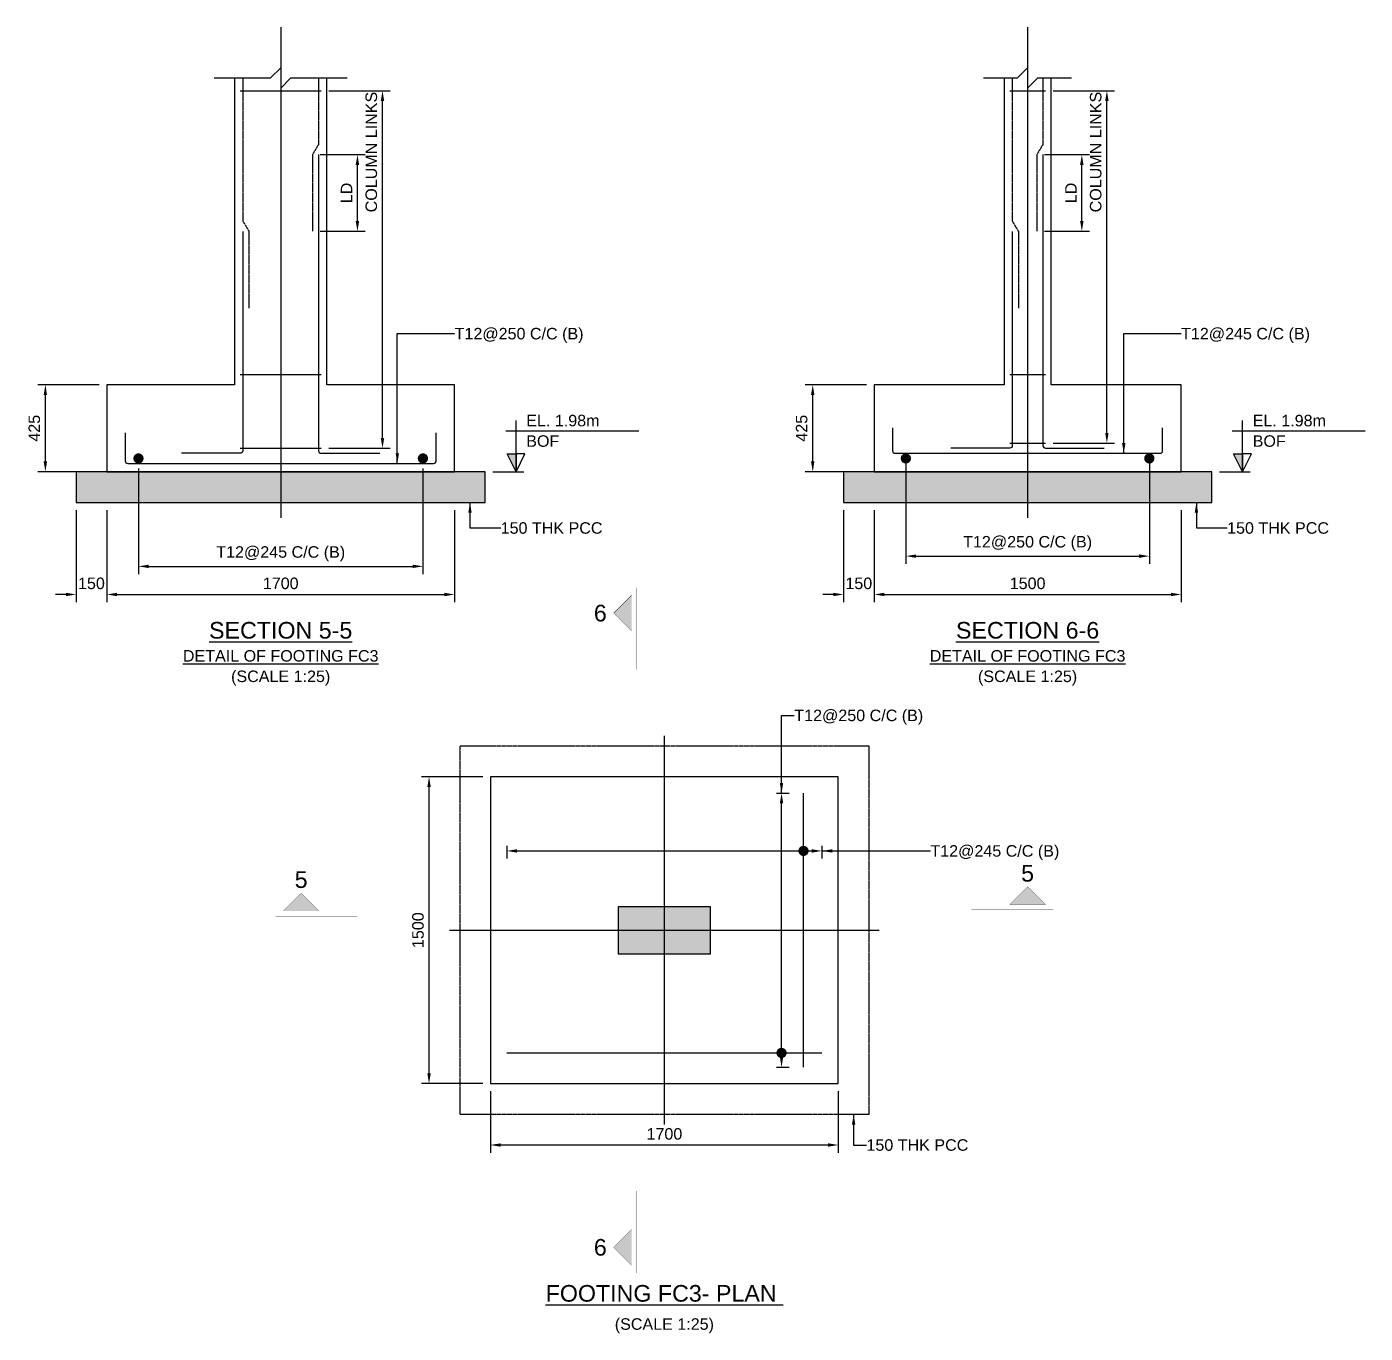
# Model space of a CAD drawing. Header units: inches. Extents: x -816171 to 9366335, y -450961 to 689132.
# Drawn here: x 5479946 to 5506110, y 456025 to 481569 of the extents above; entities that cross this region are included whole.
import ezdxf
from ezdxf.enums import TextEntityAlignment as Align

# ---------------------------------------------------------------- set-up
doc = ezdxf.new("R2010")
doc.units = ezdxf.units.IN
doc.header["$MEASUREMENT"] = 0
doc.linetypes.add('Cline', pattern=[1, 0.625, -0.125, 0.125, -0.125])
doc.linetypes.add('DASHED', pattern=[0.75, 0.5, -0.25])
for name, color, linetype in [('Center Line', 1, 'Continuous'), ('Column', 2, 'Continuous'), ('Concrete Line', 2, 'Continuous'), ('Dim', 31, 'Continuous'), ('Footing', 4, 'Continuous'), ('Labels', 4, 'Continuous'), ('PCC', 5, 'Continuous'), ('Reinforcement', 130, 'Continuous'), ('Section Mark', 5, 'Continuous'), ('Solid', 25, 'Continuous'), ('Text', 31, 'Continuous')]:
    doc.layers.add(name, color=color, linetype=linetype)
doc.styles.add('SC-FTG1', font='sanss___.ttf')
doc.styles.add('SC-FTG2', font='SansSerif')
doc.dimstyles.new('RccFooting', dxfattribs={"dimtxt": 225, "dimasz": 200, "dimexe": 150, "dimexo": 150, "dimgap": 100, "dimtad": 1, "dimtoh": 1, "dimdec": 4, "dimlfac": 0.25, "dimzin": 0, "dimdsep": 46, "dimtxsty": 'SC-FTG2', "dimcen": 0.09, "dimclrd": 8, "dimclre": 8, "dimclrt": 31, "dimadec": 0, "dimazin": 0, "dimtfac": 1, "dimtdec": 0, "dimtix": 1, "dimtofl": 0, "dimtmove": 0, "dimatfit": 3, "dimfxl": 1, "dimtolj": 1, "dimtzin": 0, "dimarcsym": 0})

# ---------------------------------------------------------------- blocks, each defined once
blk = doc.blocks.new('*D3785')
at = {"layer": 'DEFPOINTS', "color": 0, "transparency": 16777216}
for p in [(5489010, 460905), (5495810, 460905), (5495810, 459705)]:
    blk.add_point(p, dxfattribs=at)
at = {"layer": 'Dim', "color": 8, "lineweight": -2, "transparency": 16777216}
for p, q in [((5489010, 460755), (5489010, 459555)), ((5495810, 460755), (5495810, 459555)), ((5489210, 459705), (5495610, 459705))]:
    blk.add_line(p, q, dxfattribs=at)
at = {"layer": 'Dim', "color": 8, "transparency": 16777216}
for points in [[(5489210, 459738), (5489210, 459671), (5489010, 459705)], [(5495610, 459738), (5495610, 459671), (5495810, 459705)]]:
    blk.add_solid(points, dxfattribs=at)
at = {"layer": 'Dim', "color": 31, "transparency": 16777216, "insert": (5492410, 459921), "char_height": 225, "attachment_point": 5, "style": 'SC-FTG2'}
blk.add_mtext('\\A1;1700', dxfattribs=at)
blk = doc.blocks.new('*D3786')
at = {"layer": 'DEFPOINTS', "color": 0, "transparency": 16777216}
for p in [(5487810, 466905), (5489010, 466905), (5489010, 460905)]:
    blk.add_point(p, dxfattribs=at)
at = {"layer": 'Dim', "color": 8, "lineweight": -2, "transparency": 16777216}
for p, q in [((5488860, 466905), (5487660, 466905)), ((5487810, 461105), (5487810, 466705)), ((5488860, 460905), (5487660, 460905))]:
    blk.add_line(p, q, dxfattribs=at)
at = {"layer": 'Dim', "color": 8, "transparency": 16777216}
for points in [[(5487776, 466705), (5487843, 466705), (5487810, 466905)], [(5487776, 461105), (5487843, 461105), (5487810, 460905)]]:
    blk.add_solid(points, dxfattribs=at)
at = {"layer": 'Dim', "color": 31, "transparency": 16777216, "insert": (5487594, 463905), "char_height": 225, "attachment_point": 5, "rotation": 90, "style": 'SC-FTG2'}
blk.add_mtext('\\A1;1500', dxfattribs=at)
blk = doc.blocks.new('*D3773')
at = {"layer": 'DEFPOINTS', "color": 0, "transparency": 16777216}
for p in [(5494450, 466585), (5494700, 466585), (5494450, 461225)]:
    blk.add_point(p, dxfattribs=at)
at = {"layer": 'Dim', "color": 8, "lineweight": -2, "transparency": 16777216}
for p, q in [((5494600, 466585), (5494850, 466585)), ((5494700, 461425), (5494700, 466385)), ((5494600, 461225), (5494850, 461225))]:
    blk.add_line(p, q, dxfattribs=at)
at = {"layer": 'Dim', "color": 8, "transparency": 16777216}
for points in [[(5494666, 466385), (5494733, 466385), (5494700, 466585)], [(5494666, 461425), (5494733, 461425), (5494700, 461225)]]:
    blk.add_solid(points, dxfattribs=at)
blk = doc.blocks.new('*D3774')
at = {"layer": 'DEFPOINTS', "color": 0, "transparency": 16777216}
for p in [(5489330, 465705), (5495490, 465705), (5495490, 465455)]:
    blk.add_point(p, dxfattribs=at)
at = {"layer": 'Dim', "color": 8, "lineweight": -2, "transparency": 16777216}
for p, q in [((5489330, 465555), (5489330, 465305)), ((5489530, 465455), (5495290, 465455)), ((5495490, 465555), (5495490, 465305))]:
    blk.add_line(p, q, dxfattribs=at)
at = {"layer": 'Dim', "color": 8, "transparency": 16777216}
for points in [[(5489530, 465488), (5489530, 465421), (5489330, 465455)], [(5495290, 465488), (5495290, 465421), (5495490, 465455)]]:
    blk.add_solid(points, dxfattribs=at)
blk = doc.blocks.new('*D3775')
at = {"layer": 'DEFPOINTS', "color": 0, "transparency": 16777216}
for p in [(5480910, 472269), (5481510, 472269), (5481510, 470469)]:
    blk.add_point(p, dxfattribs=at)
at = {"layer": 'Dim', "color": 8, "lineweight": -2, "transparency": 16777216}
for p, q in [((5480910, 472119), (5480910, 470319)), ((5481510, 472119), (5481510, 470319)), ((5480710, 470469), (5480510, 470469)), ((5481710, 470469), (5481910, 470469))]:
    blk.add_line(p, q, dxfattribs=at)
at = {"layer": 'Dim', "color": 8, "transparency": 16777216}
for points in [[(5480710, 470502), (5480710, 470435), (5480910, 470469)], [(5481710, 470502), (5481710, 470435), (5481510, 470469)]]:
    blk.add_solid(points, dxfattribs=at)
at = {"layer": 'Dim', "color": 31, "transparency": 16777216, "insert": (5481210, 470685), "char_height": 225, "attachment_point": 5, "style": 'SC-FTG2'}
blk.add_mtext('\\A1;150', dxfattribs=at)
blk = doc.blocks.new('*D3776')
at = {"layer": 'DEFPOINTS', "color": 0, "transparency": 16777216}
for p in [(5481510, 472269), (5488310, 472269), (5488310, 470469)]:
    blk.add_point(p, dxfattribs=at)
at = {"layer": 'Dim', "color": 8, "lineweight": -2, "transparency": 16777216}
for p, q in [((5481510, 472119), (5481510, 470319)), ((5488310, 472119), (5488310, 470319)), ((5481710, 470469), (5488110, 470469))]:
    blk.add_line(p, q, dxfattribs=at)
at = {"layer": 'Dim', "color": 8, "transparency": 16777216}
for points in [[(5481710, 470502), (5481710, 470435), (5481510, 470469)], [(5488110, 470502), (5488110, 470435), (5488310, 470469)]]:
    blk.add_solid(points, dxfattribs=at)
at = {"layer": 'Dim', "color": 31, "transparency": 16777216, "insert": (5484910, 470685), "char_height": 225, "attachment_point": 5, "style": 'SC-FTG2'}
blk.add_mtext('\\A1;1700', dxfattribs=at)
blk = doc.blocks.new('*D3763')
at = {"layer": 'DEFPOINTS', "color": 0, "transparency": 16777216}
for p in [(5480310, 474569), (5481510, 474569), (5481510, 472869)]:
    blk.add_point(p, dxfattribs=at)
at = {"layer": 'Dim', "color": 8, "lineweight": -2, "transparency": 16777216}
for p, q in [((5481360, 474569), (5480160, 474569)), ((5480310, 473069), (5480310, 474369)), ((5481360, 472869), (5480160, 472869))]:
    blk.add_line(p, q, dxfattribs=at)
at = {"layer": 'Dim', "color": 8, "transparency": 16777216}
for points in [[(5480276, 474369), (5480343, 474369), (5480310, 474569)], [(5480276, 473069), (5480343, 473069), (5480310, 472869)]]:
    blk.add_solid(points, dxfattribs=at)
at = {"layer": 'Dim', "color": 31, "transparency": 16777216, "insert": (5480094, 473719), "char_height": 225, "attachment_point": 5, "rotation": 90, "style": 'SC-FTG2'}
blk.add_mtext('\\A1;425', dxfattribs=at)
blk = doc.blocks.new('*D3764')
at = {"layer": 'DEFPOINTS', "color": 0, "transparency": 16777216}
for p in [(5482130, 473079), (5487690, 473079), (5487690, 471019)]:
    blk.add_point(p, dxfattribs=at)
at = {"layer": 'Dim', "color": 8, "lineweight": -2, "transparency": 16777216}
for p, q in [((5482130, 472929), (5482130, 470869)), ((5487690, 472929), (5487690, 470869)), ((5482330, 471019), (5487490, 471019))]:
    blk.add_line(p, q, dxfattribs=at)
at = {"layer": 'Dim', "color": 8, "transparency": 16777216}
for points in [[(5482330, 471052), (5482330, 470985), (5482130, 471019)], [(5487490, 471052), (5487490, 470985), (5487690, 471019)]]:
    blk.add_solid(points, dxfattribs=at)
at = {"layer": 'Dim', "color": 31, "transparency": 16777216, "insert": (5484910, 471266), "char_height": 225, "attachment_point": 5, "style": 'SC-FTG2'}
blk.add_mtext('\\A1;T12@245 C/C (B)', dxfattribs=at)
blk = doc.blocks.new('*D3765')
at = {"layer": 'DEFPOINTS', "color": 0, "transparency": 16777216}
for p in [(5485530, 479069), (5486410, 479069), (5485530, 477569)]:
    blk.add_point(p, dxfattribs=at)
at = {"layer": 'Dim', "color": 8, "lineweight": -2, "transparency": 16777216}
for p, q in [((5485680, 479069), (5486560, 479069)), ((5486410, 477769), (5486410, 478869)), ((5485680, 477569), (5486560, 477569))]:
    blk.add_line(p, q, dxfattribs=at)
at = {"layer": 'Dim', "color": 8, "transparency": 16777216}
for points in [[(5486376, 478869), (5486443, 478869), (5486410, 479069)], [(5486376, 477769), (5486443, 477769), (5486410, 477569)]]:
    blk.add_solid(points, dxfattribs=at)
at = {"layer": 'Dim', "color": 31, "transparency": 16777216, "insert": (5486197, 478319), "char_height": 225, "attachment_point": 5, "rotation": 90, "style": 'SC-FTG2'}
blk.add_mtext('\\A1;LD', dxfattribs=at)
blk = doc.blocks.new('*D3766')
at = {"layer": 'DEFPOINTS', "color": 0, "transparency": 16777216}
for p in [(5485700, 480319), (5486900, 480319), (5485700, 473329)]:
    blk.add_point(p, dxfattribs=at)
at = {"layer": 'Dim', "color": 8, "lineweight": -2, "transparency": 16777216}
for p, q in [((5485850, 480319), (5487050, 480319)), ((5486900, 473529), (5486900, 480119)), ((5485850, 473329), (5487050, 473329))]:
    blk.add_line(p, q, dxfattribs=at)
at = {"layer": 'Dim', "color": 8, "transparency": 16777216}
for points in [[(5486866, 480119), (5486933, 480119), (5486900, 480319)], [(5486866, 473529), (5486933, 473529), (5486900, 473329)]]:
    blk.add_solid(points, dxfattribs=at)
at = {"layer": 'Dim', "color": 31, "transparency": 16777216, "insert": (5486682, 479119), "char_height": 225, "attachment_point": 5, "rotation": 90, "style": 'SC-FTG2'}
blk.add_mtext('\\A1;COLUMN LINKS', dxfattribs=at)
blk = doc.blocks.new('*D3767')
at = {"layer": 'DEFPOINTS', "color": 0, "transparency": 16777216}
for p in [(5495910, 472269), (5496510, 472269), (5496510, 470469)]:
    blk.add_point(p, dxfattribs=at)
at = {"layer": 'Dim', "color": 8, "lineweight": -2, "transparency": 16777216}
for p, q in [((5495910, 472119), (5495910, 470319)), ((5496510, 472119), (5496510, 470319)), ((5495710, 470469), (5495510, 470469)), ((5496710, 470469), (5496910, 470469))]:
    blk.add_line(p, q, dxfattribs=at)
at = {"layer": 'Dim', "color": 8, "transparency": 16777216}
for points in [[(5495710, 470502), (5495710, 470435), (5495910, 470469)], [(5496710, 470502), (5496710, 470435), (5496510, 470469)]]:
    blk.add_solid(points, dxfattribs=at)
at = {"layer": 'Dim', "color": 31, "transparency": 16777216, "insert": (5496210, 470685), "char_height": 225, "attachment_point": 5, "style": 'SC-FTG2'}
blk.add_mtext('\\A1;150', dxfattribs=at)
blk = doc.blocks.new('*D3768')
at = {"layer": 'DEFPOINTS', "color": 0, "transparency": 16777216}
for p in [(5496510, 472269), (5502510, 472269), (5502510, 470469)]:
    blk.add_point(p, dxfattribs=at)
at = {"layer": 'Dim', "color": 8, "lineweight": -2, "transparency": 16777216}
for p, q in [((5496510, 472119), (5496510, 470319)), ((5502510, 472119), (5502510, 470319)), ((5496710, 470469), (5502310, 470469))]:
    blk.add_line(p, q, dxfattribs=at)
at = {"layer": 'Dim', "color": 8, "transparency": 16777216}
for points in [[(5496710, 470502), (5496710, 470435), (5496510, 470469)], [(5502310, 470502), (5502310, 470435), (5502510, 470469)]]:
    blk.add_solid(points, dxfattribs=at)
at = {"layer": 'Dim', "color": 31, "transparency": 16777216, "insert": (5499510, 470685), "char_height": 225, "attachment_point": 5, "style": 'SC-FTG2'}
blk.add_mtext('\\A1;1500', dxfattribs=at)
blk = doc.blocks.new('*D3769')
at = {"layer": 'DEFPOINTS', "color": 0, "transparency": 16777216}
for p in [(5495310, 474569), (5496510, 474569), (5496510, 472869)]:
    blk.add_point(p, dxfattribs=at)
at = {"layer": 'Dim', "color": 8, "lineweight": -2, "transparency": 16777216}
for p, q in [((5496360, 474569), (5495160, 474569)), ((5495310, 473069), (5495310, 474369)), ((5496360, 472869), (5495160, 472869))]:
    blk.add_line(p, q, dxfattribs=at)
at = {"layer": 'Dim', "color": 8, "transparency": 16777216}
for points in [[(5495276, 474369), (5495343, 474369), (5495310, 474569)], [(5495276, 473069), (5495343, 473069), (5495310, 472869)]]:
    blk.add_solid(points, dxfattribs=at)
at = {"layer": 'Dim', "color": 31, "transparency": 16777216, "insert": (5495094, 473719), "char_height": 225, "attachment_point": 5, "rotation": 90, "style": 'SC-FTG2'}
blk.add_mtext('\\A1;425', dxfattribs=at)
blk = doc.blocks.new('*D3770')
at = {"layer": 'DEFPOINTS', "color": 0, "transparency": 16777216}
for p in [(5497130, 473279), (5501890, 473279), (5501890, 471219)]:
    blk.add_point(p, dxfattribs=at)
at = {"layer": 'Dim', "color": 8, "lineweight": -2, "transparency": 16777216}
for p, q in [((5497130, 473129), (5497130, 471069)), ((5501890, 473129), (5501890, 471069)), ((5497330, 471219), (5501690, 471219))]:
    blk.add_line(p, q, dxfattribs=at)
at = {"layer": 'Dim', "color": 8, "transparency": 16777216}
for points in [[(5497330, 471252), (5497330, 471185), (5497130, 471219)], [(5501690, 471252), (5501690, 471185), (5501890, 471219)]]:
    blk.add_solid(points, dxfattribs=at)
at = {"layer": 'Dim', "color": 31, "transparency": 16777216, "insert": (5499510, 471466), "char_height": 225, "attachment_point": 5, "style": 'SC-FTG2'}
blk.add_mtext('\\A1;T12@250 C/C (B)', dxfattribs=at)
blk = doc.blocks.new('*D3771')
at = {"layer": 'DEFPOINTS', "color": 0, "transparency": 16777216}
for p in [(5499690, 479069), (5500570, 479069), (5499690, 477569)]:
    blk.add_point(p, dxfattribs=at)
at = {"layer": 'Dim', "color": 8, "lineweight": -2, "transparency": 16777216}
for p, q in [((5499840, 479069), (5500720, 479069)), ((5500570, 477769), (5500570, 478869)), ((5499840, 477569), (5500720, 477569))]:
    blk.add_line(p, q, dxfattribs=at)
at = {"layer": 'Dim', "color": 8, "transparency": 16777216}
for points in [[(5500536, 478869), (5500603, 478869), (5500570, 479069)], [(5500536, 477769), (5500603, 477769), (5500570, 477569)]]:
    blk.add_solid(points, dxfattribs=at)
at = {"layer": 'Dim', "color": 31, "transparency": 16777216, "insert": (5500357, 478319), "char_height": 225, "attachment_point": 5, "rotation": 90, "style": 'SC-FTG2'}
blk.add_mtext('\\A1;LD', dxfattribs=at)
blk = doc.blocks.new('*D3772')
at = {"layer": 'DEFPOINTS', "color": 0, "transparency": 16777216}
for p in [(5499860, 480319), (5501060, 480319), (5499860, 473429)]:
    blk.add_point(p, dxfattribs=at)
at = {"layer": 'Dim', "color": 8, "lineweight": -2, "transparency": 16777216}
for p, q in [((5500010, 480319), (5501210, 480319)), ((5501060, 473629), (5501060, 480119)), ((5500010, 473429), (5501210, 473429))]:
    blk.add_line(p, q, dxfattribs=at)
at = {"layer": 'Dim', "color": 8, "transparency": 16777216}
for points in [[(5501026, 480119), (5501093, 480119), (5501060, 480319)], [(5501026, 473629), (5501093, 473629), (5501060, 473429)]]:
    blk.add_solid(points, dxfattribs=at)
at = {"layer": 'Dim', "color": 31, "transparency": 16777216, "insert": (5500842, 479119), "char_height": 225, "attachment_point": 5, "rotation": 90, "style": 'SC-FTG2'}
blk.add_mtext('\\A1;COLUMN LINKS', dxfattribs=at)

msp = doc.modelspace()

# ---------------------------------------------------------------- hatches: boundary and pattern name
at = {"layer": 'Solid'}
for points in [[(5489509.60691, 472868.77107), (5489334.60691, 473218.77107), (5489509.60691, 473218.77107)], [(5503709.60691, 472868.77107), (5503534.60691, 473218.77107), (5503709.60691, 473218.77107)], [(5480909.60691, 472268.77107), (5488909.60691, 472268.77107), (5488909.60691, 472868.77107), (5480909.60691, 472868.77107)], [(5495909.60691, 472268.77107), (5503109.60691, 472268.77107), (5503109.60691, 472868.77107), (5495909.60691, 472868.77107)], [(5491769.60691, 470454.72386), (5491419.60691, 470104.72386), (5491769.60691, 469754.72386), (5491769.60691, 470454.72386)], [(5499859.60691, 464404.72386), (5499509.60691, 464754.72386), (5499159.60691, 464404.72386), (5499859.60691, 464404.72386)], [(5484959.60691, 464280.72386), (5485309.60691, 464630.72386), (5485659.60691, 464280.72386), (5484959.60691, 464280.72386)], [(5491509.60691, 463444.72386), (5493309.60691, 463444.72386), (5493309.60691, 464364.72386), (5491509.60691, 464364.72386)], [(5491769.60691, 457354.72386), (5491419.60691, 457704.72386), (5491769.60691, 458054.72386), (5491769.60691, 457354.72386)]]:
    msp.add_hatch(color=256, dxfattribs=at).paths.add_polyline_path(points, flags=0)

# ---------------------------------------------------------------- linework, layer by layer
at = {"layer": 'Center Line', "linetype": 'Cline'}
for points in [[(5484909.60691, 481568.77107), (5484909.60691, 471968.77107)], [(5499509.60691, 481568.77107), (5499509.60691, 471968.77107)], [(5492409.60691, 460104.72386), (5492409.60691, 467704.72386)], [(5488209.60691, 463904.72386), (5496609.60691, 463904.72386)]]:
    msp.add_lwpolyline(points, dxfattribs=at)
at = {"layer": 'Column'}
msp.add_lwpolyline([(5491509.60691, 463444.72386), (5493309.60691, 463444.72386), (5493309.60691, 464364.72386), (5491509.60691, 464364.72386), (5491509.60691, 463444.72386)], dxfattribs=at)
at = {"layer": 'Concrete Line'}
for points in [[(5483609.60691, 480568.77107), (5484709.60691, 480568.77107), (5484909.60691, 480768.77107), (5484909.60691, 480368.77107), (5485109.60691, 480568.77107), (5486209.60691, 480568.77107)], [(5498649.60691, 480568.77107), (5499309.60691, 480568.77107), (5499509.60691, 480768.77107), (5499509.60691, 480368.77107), (5499709.60691, 480568.77107), (5500369.60691, 480568.77107)], [(5484009.60691, 480568.77107), (5484009.60691, 474568.77107), (5481509.60691, 474568.77107), (5481509.60691, 472868.77107), (5488309.60691, 472868.77107), (5488309.60691, 474568.77107), (5485809.60691, 474568.77107), (5485809.60691, 480568.77107)], [(5499049.60691, 480568.77107), (5499049.60691, 474568.77107), (5496509.60691, 474568.77107), (5496509.60691, 472868.77107), (5502509.60691, 472868.77107), (5502509.60691, 474568.77107), (5499969.60691, 474568.77107), (5499969.60691, 480568.77107)]]:
    msp.add_lwpolyline(points, dxfattribs=at)
at = {"layer": 'Dim', "color": 8, "const_width": 100}
for points in [[(5495079.60691, 465454.72386, 1), (5495179.60691, 465454.72386, 1)], [(5494649.60691, 461504.72386, 1), (5494749.60691, 461504.72386, 1)]]:
    msp.add_lwpolyline(points, format="xyb", close=True, dxfattribs=at)
at = {"layer": 'Footing'}
msp.add_lwpolyline([(5489009.60691, 460904.72386), (5495809.60691, 460904.72386), (5495809.60691, 466904.72386), (5489009.60691, 466904.72386), (5489009.60691, 460904.72386)], dxfattribs=at)
at = {"layer": 'PCC'}
for points in [[(5480909.60691, 472268.77107), (5488909.60691, 472268.77107), (5488909.60691, 472868.77107), (5480909.60691, 472868.77107), (5480909.60691, 472268.77107)], [(5495909.60691, 472268.77107), (5503109.60691, 472268.77107), (5503109.60691, 472868.77107), (5495909.60691, 472868.77107), (5495909.60691, 472268.77107)]]:
    msp.add_lwpolyline(points, dxfattribs=at)
at = {"layer": 'PCC', "linetype": 'DASHED'}
msp.add_lwpolyline([(5488409.60691, 460304.72386), (5496409.60691, 460304.72386), (5496409.60691, 467504.72386), (5488409.60691, 467504.72386), (5488409.60691, 460304.72386)], dxfattribs=at)
at = {"layer": 'Reinforcement', "linetype": 'DASHED'}
for points in [[(5484169.60691, 480568.77107), (5484169.60691, 477768.77107), (5484289.60691, 477568.77107), (5484289.60691, 476068.77107)], [(5485649.60691, 480568.77107), (5485649.60691, 479268.77107), (5485529.60691, 479068.77107), (5485529.60691, 477568.77107)], [(5499209.60691, 480568.77107), (5499209.60691, 477768.77107), (5499329.60691, 477568.77107), (5499329.60691, 476068.77107)], [(5499809.60691, 480568.77107), (5499809.60691, 479268.77107), (5499689.60691, 479068.77107), (5499689.60691, 477568.77107)]]:
    msp.add_lwpolyline(points, dxfattribs=at)
at = {"layer": 'Reinforcement'}
for points in [[(5484119.60691, 480318.77107), (5485699.60691, 480318.77107)], [(5499159.60691, 480318.77107), (5499859.60691, 480318.77107)], [(5484119.60691, 474768.77107), (5485699.60691, 474768.77107)], [(5499159.60691, 474768.77107), (5499859.60691, 474768.77107)], [(5484119.60691, 473328.77107), (5485699.60691, 473328.77107)], [(5499159.60691, 473428.77107), (5499859.60691, 473428.77107)], [(5495129.60691, 461224.72386), (5495129.60691, 466584.72386)], [(5489329.60691, 461504.72386), (5495489.60691, 461504.72386)]]:
    msp.add_lwpolyline(points, dxfattribs=at)
for points in [[(5485649.60691, 479068.77107), (5485649.60691, 473278.77107, 0.4), (5485699.60691, 473228.77107), (5486849.60691, 473228.77107, 0.4), (5486849.60691, 473228.77107), (5486849.60691, 473228.77107)], [(5499809.60691, 479068.77107), (5499809.60691, 473378.77107, 0.4), (5499859.60691, 473328.77107), (5501009.60691, 473328.77107, 0.4), (5501009.60691, 473328.77107), (5501009.60691, 473328.77107)], [(5484169.60691, 477568.77107), (5484169.60691, 473278.77107, -0.4), (5484119.60691, 473228.77107), (5482969.60691, 473228.77107, 0.4), (5482969.60691, 473228.77107), (5482969.60691, 473228.77107)], [(5499209.60691, 477568.77107), (5499209.60691, 473378.77107, -0.4), (5499159.60691, 473328.77107), (5498009.60691, 473328.77107, 0.4), (5498009.60691, 473328.77107), (5498009.60691, 473328.77107)], [(5481869.60691, 473628.77107), (5481869.60691, 473078.77107, 0.4), (5481919.60691, 473028.77107), (5487899.60691, 473028.77107, 0.4), (5487949.60691, 473078.77107), (5487949.60691, 473628.77107)], [(5496869.60691, 473728.77107), (5496869.60691, 473278.77107, 0.4), (5496919.60691, 473228.77107), (5502099.60691, 473228.77107, 0.4), (5502149.60691, 473278.77107), (5502149.60691, 473728.77107)]]:
    msp.add_lwpolyline(points, format="xyb", dxfattribs=at)
at = {"layer": 'Reinforcement', "const_width": 100}
for points in [[(5482079.60691, 473128.77107, 1), (5482179.60691, 473128.77107, 1)], [(5487639.60691, 473128.77107, 1), (5487739.60691, 473128.77107, 1)], [(5497079.60691, 473128.77107, 1), (5497179.60691, 473128.77107, 1)], [(5501839.60691, 473128.77107, 1), (5501939.60691, 473128.77107, 1)]]:
    msp.add_lwpolyline(points, format="xyb", close=True, dxfattribs=at)
at = {"layer": 'Section Mark'}
for p, q in [((5489059.60691, 472868.77107), (5489659.60691, 472868.77107)), ((5503259.60691, 472868.77107), (5503859.60691, 472868.77107))]:
    msp.add_line(p, q, dxfattribs=at)
for points in [[(5489509.60691, 472868.77107), (5489509.60691, 473868.77107)], [(5503709.60691, 472868.77107), (5503709.60691, 473868.77107)], [(5489309.60691, 473668.77107), (5491909.60691, 473668.77107)], [(5503509.60691, 473668.77107), (5506109.60691, 473668.77107)], [(5489509.60691, 472868.77107), (5489334.60691, 473218.77107), (5489509.60691, 473218.77107), (5489509.60691, 472868.77107)], [(5489509.60691, 472868.77107), (5489684.60691, 473218.77107), (5489509.60691, 473218.77107), (5489509.60691, 472868.77107)], [(5503709.60691, 472868.77107), (5503534.60691, 473218.77107), (5503709.60691, 473218.77107), (5503709.60691, 472868.77107)], [(5503709.60691, 472868.77107), (5503884.60691, 473218.77107), (5503709.60691, 473218.77107), (5503709.60691, 472868.77107)]]:
    msp.add_lwpolyline(points, dxfattribs=at)
at = {"layer": 'Section Mark', "const_width": 5}
for points in [[(5491769.60691, 470454.72386), (5491419.60691, 470104.72386), (5491769.60691, 469754.72386), (5491769.60691, 470454.72386)], [(5491869.60691, 469004.72386), (5491869.60691, 470604.72386)], [(5499859.60691, 464404.72386), (5499509.60691, 464754.72386), (5499159.60691, 464404.72386), (5499859.60691, 464404.72386)], [(5484959.60691, 464280.72386), (5485309.60691, 464630.72386), (5485659.60691, 464280.72386), (5484959.60691, 464280.72386)], [(5486409.60691, 464180.72386), (5484809.60691, 464180.72386)], [(5498409.60691, 464304.72386), (5500009.60691, 464304.72386)], [(5491869.60691, 458804.72386), (5491869.60691, 457204.72386)], [(5491769.60691, 457354.72386), (5491419.60691, 457704.72386), (5491769.60691, 458054.72386), (5491769.60691, 457354.72386)]]:
    msp.add_lwpolyline(points, dxfattribs=at)

# ---------------------------------------------------------------- texts
at = {"layer": 'Dim', "style": 'SC-FTG2'}
for s, p in [('T12@250 C/C (B)', (5488309.60691, 475568.77107)), ('T12@245 C/C (B)', (5502509.60691, 475568.77107)), ('150 THK PCC', (5489209.60691, 471768.77107)), ('150 THK PCC', (5503409.60691, 471768.77107)), ('150 THK PCC', (5496359.60691, 459704.72386))]:
    msp.add_text(s, height=225, dxfattribs=at).set_placement(p, align=Align.MIDDLE_LEFT)
at = {"layer": 'Labels', "style": 'SC-FTG1'}
for s, p in [('%%USECTION 5-5', (5484909.60691, 469768.77107)), ('%%USECTION 6-6', (5499509.60691, 469768.77107)), ('%%uFOOTING FC3- PLAN ', (5492409.60691, 456804.72386))]:
    msp.add_text(s, height=325, dxfattribs=at).set_placement(p, align=Align.MIDDLE_CENTER)
at = {"layer": 'Section Mark', "style": 'SC-FTG1'}
for s, p in [('6', (5491157.10691, 470104.72386)), ('5', (5485309.60691, 464893.22386)), ('5', (5499509.60691, 465017.22386)), ('6', (5491157.10691, 457704.72386))]:
    msp.add_text(s, height=325, dxfattribs=at).set_placement(p, align=Align.MIDDLE_CENTER)
at = {"layer": 'Text'}
for s, style, p in [('EL. 1.98m', 'SC-FTG2', (5489709.60691, 473868.77107)), ('EL. 1.98m', 'SC-FTG2', (5503909.60691, 473868.77107)), ('BOF', 'SC-FTG2', (5489709.60691, 473468.77107)), ('BOF', 'SC-FTG2', (5503909.60691, 473468.77107)), ('T12@250 C/C (B)', 'SC-FTG1', (5494949.60691, 468104.72386)), ('T12@245 C/C (B)', 'SC-FTG1', (5497609.60691, 465454.72386))]:
    msp.add_text(s, height=225, dxfattribs=dict(at, style=style)).set_placement(p, align=Align.MIDDLE_LEFT)
at = {"layer": 'Text', "style": 'SC-FTG1'}
for s, p in [('%%UDETAIL OF FOOTING FC3', (5484909.60691, 469268.77107)), ('%%UDETAIL OF FOOTING FC3', (5499509.60691, 469268.77107)), ('(SCALE 1:25)', (5484909.60691, 468868.77107)), ('(SCALE 1:25)', (5499509.60691, 468868.77107)), ('(SCALE 1:25)', (5492409.60691, 456204.72386))]:
    msp.add_text(s, height=225, dxfattribs=at).set_placement(p, align=Align.MIDDLE_CENTER)

# ---------------------------------------------------------------- dimensions: what is measured, and where the dimension line sits
at = {"layer": 'Dim'}
for base, p1, p2, angle, text, picture, middle in [((5486899.60691, 480318.77107), (5485699.60691, 473328.77107), (5485699.60691, 480318.77107), 90, 'COLUMN LINKS', '*D3766', (5486899.60691, 479118.77107)), ((5501059.60691, 480318.77107), (5499859.60691, 473428.77107), (5499859.60691, 480318.77107), 90, 'COLUMN LINKS', '*D3772', (5501059.60691, 479118.77107)), ((5486409.60691, 479068.77107), (5485529.60691, 477568.77107), (5485529.60691, 479068.77107), 90, 'LD', '*D3765', (5486409.60691, 478318.77107)), ((5500569.60691, 479068.77107), (5499689.60691, 477568.77107), (5499689.60691, 479068.77107), 90, 'LD', '*D3771', (5500569.60691, 478318.77107)), ((5494699.60691, 466584.72386), (5494449.60691, 461224.72386), (5494449.60691, 466584.72386), 90, ' ', '*D3773', (5494699.60691, 462804.72386)), ((5495489.60691, 465454.72386), (5489329.60691, 465704.72386), (5495489.60691, 465704.72386), 0, ' ', '*D3774', (5493829.60691, 465454.72386))]:
    dim = msp.add_linear_dim(base=base, p1=p1, p2=p2, angle=angle, text=text, dimstyle='RccFooting', override={"dimjust": 0}, dxfattribs=at)
    dim.commit()
    dim.dimension.update_dxf_attribs({"geometry": picture, "text_midpoint": middle, "dimtype": 161})
for p1, p2, distance, text, picture, middle in [((5481509.60691, 472868.77107), (5481509.60691, 474568.77107), 1200, '425', '*D3763', (5480093.71185, 473718.77107)), ((5496509.60691, 472868.77107), (5496509.60691, 474568.77107), 1200, '425', '*D3769', (5495093.71185, 473718.77107)), ((5482129.60691, 473078.77107), (5487689.60691, 473078.77107), -2060, 'T12@245 C/C (B)', '*D3764', (5484909.60691, 471265.83898)), ((5497129.60691, 473278.77107), (5501889.60691, 473278.77107), -2060, 'T12@250 C/C (B)', '*D3770', (5499509.60691, 471465.83898)), ((5480909.60691, 472268.77107), (5481509.60691, 472268.77107), -1800, '150', '*D3775', (5481209.60691, 470684.66614)), ((5481509.60691, 472268.77107), (5488309.60691, 472268.77107), -1800, '1700', '*D3776', (5484909.60691, 470684.66614)), ((5495909.60691, 472268.77107), (5496509.60691, 472268.77107), -1800, '150', '*D3767', (5496209.60691, 470684.66614)), ((5496509.60691, 472268.77107), (5502509.60691, 472268.77107), -1800, '1500', '*D3768', (5499509.60691, 470684.66614)), ((5489009.60691, 460904.72386), (5489009.60691, 466904.72386), 1200, '1500', '*D3786', (5487593.71185, 463904.72386)), ((5489009.60691, 460904.72386), (5495809.60691, 460904.72386), -1200, '1700', '*D3785', (5492409.60691, 459920.61892))]:
    dim = msp.add_aligned_dim(p1=p1, p2=p2, distance=distance, text=text, dimstyle='RccFooting', dxfattribs=at)
    dim.commit()
    dim.dimension.update_dxf_attribs({"geometry": picture, "text_midpoint": middle})

# ---------------------------------------------------------------- leaders
at = {"layer": 'Dim', "color": 8}
for points in [[(5487189.60691, 473028.77107), (5487189.60691, 475568.77107), (5488309.60691, 475568.77107)], [(5501389.60691, 473228.77107), (5501389.60691, 475568.77107), (5502509.60691, 475568.77107)], [(5488609.60691, 472268.77107), (5488609.60691, 471768.77107), (5489209.60691, 471768.77107)], [(5502809.60691, 472268.77107), (5502809.60691, 471768.77107), (5503409.60691, 471768.77107)], [(5494699.60691, 466584.72386), (5494699.60691, 468104.72386), (5494949.60691, 468104.72386)], [(5495489.60691, 465454.72386), (5497609.60691, 465454.72386), (5497609.60691, 465454.72386)], [(5496109.60691, 460304.72386), (5496109.60691, 459704.72386), (5496359.60691, 459704.72386)]]:
    msp.add_leader(points, dimstyle='RccFooting', dxfattribs=at)

doc.saveas('drawing.dxf')
